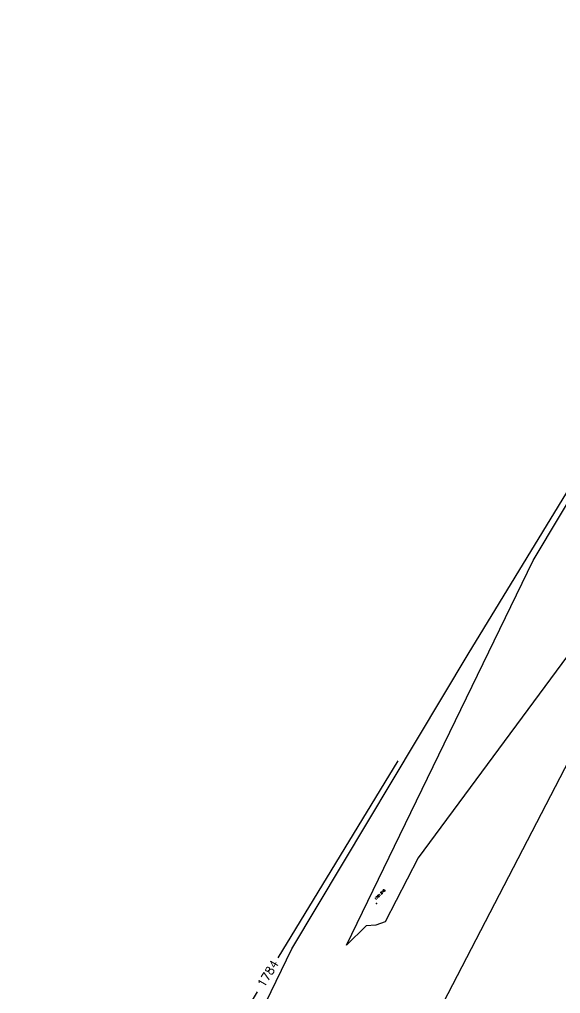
# Model space of a CAD drawing. Header units: inches. Extents: x 9956484 to 9957113, y 272553 to 273016.
# Drawn here: x 9956545.1 to 9956608.9, y 272757.5 to 272872.4 of the extents above; entities that cross this region are included whole.
import ezdxf
from ezdxf.enums import TextEntityAlignment as Align

# ---------------------------------------------------------------- set-up
doc = ezdxf.new("R2010")
doc.units = ezdxf.units.IN
doc.header["$MEASUREMENT"] = 0
doc.layers.add('Cont_Annotation', color=7, linetype='Continuous', lineweight=15)
for name, color, linetype in [('Contour', 4, 'Continuous'), ('Points', 7, 'Continuous'), ('Points-ELV', 6, 'Continuous'), ('Points-NUM', 4, 'Continuous'), ('Points-TXT', 3, 'Continuous')]:
    doc.layers.add(name, color=color, linetype=linetype)
doc.styles.add('Cont_Anno', font='')
doc.styles.add('romans', font='romans.shx')
doc.styles.get('Cont_Anno').set_extended_font_data('romans', bold=True)

# ---------------------------------------------------------------- blocks, each defined once
blk = doc.blocks.new('POINTS')
at = {"layer": 'Points'}
blk.add_line((0, 0), (0, 0), dxfattribs=at)
blk.add_point((0, 0), dxfattribs=at)
at = {"layer": 'Points-ELV', "style": 'romans'}
blk.add_attdef('ELEV', text='', height=1, rotation=45, dxfattribs=at).set_placement((0, 0), align=Align.BOTTOM_LEFT)
at = {"layer": 'Points-NUM', "style": 'romans'}
blk.add_attdef('PTNUM', text='', height=1, dxfattribs=at).set_placement((0, 0), align=Align.BOTTOM_RIGHT)
at = {"layer": 'Points-TXT', "style": 'romans'}
blk.add_attdef('DESC', text='', height=1, dxfattribs=at).set_placement((0, 0), align=Align.BOTTOM_RIGHT)

msp = doc.modelspace()

# ---------------------------------------------------------------- linework, layer by layer
at = {"layer": 'Contour'}
for points, elevation in [([(9956694.9, 272872.44), (9956671.75, 272870.68), (9956668.16, 272866.64), (9956651.99, 272853.71), (9956643.95, 272842.41), (9956621.36, 272813.02), (9956592.16, 272773.47), (9956588.26, 272765.95), (9956587.15, 272765.53), (9956586.02, 272765.47), (9956583.7, 272763.18), (9956589.99, 272776.17), (9956605.72, 272808.58), (9956621.73, 272835.32), (9956631.36, 272851.1)], 1782), ([(9956629.77, 272816.98), (9956624.53, 272810.16), (9956619.32, 272803.11), (9956593.98, 272754.26), (9956586.8, 272751.52), (9956579.47, 272751.12), (9956564.4, 272736.25), (9956568.07, 272743.83), (9956577.25, 272762.75), (9956598.06, 272797.51), (9956610.57, 272818.01)], 1783), ([(9956575.61, 272761.69), (9956589.79, 272784.92)], 1784), ([(9956713.42, 272774.16), (9956708.9, 272758.8), (9956683.22, 272745.48), (9956637.31, 272759.63), (9956620.75, 272728.91), (9956615.65, 272718.54), (9956587.49, 272737.9), (9956586.46, 272737.51), (9956572.91, 272736.77), (9956545.1, 272709.32), (9956546.15, 272711.49), (9956548.78, 272716.92), (9956573.2, 272757.69)], 1784)]:
    msp.add_lwpolyline(points, dxfattribs=dict(at, elevation=elevation))

# ---------------------------------------------------------------- block references
at = {"layer": 'Points', "linetype": 'Continuous'}
ref = msp.add_blockref('POINTS', (9956587.21, 272768.08, 1781.82), dxfattribs=at)
ref.add_attrib('ELEV', '1781.818', dxfattribs={"layer": 'Points-ELV', "height": 0.25, "rotation": 45, "style": 'romans'}).set_placement((9956587.21, 272768.45, 1781.82), align=Align.BOTTOM_LEFT)

# ---------------------------------------------------------------- texts
at = {"layer": 'Cont_Annotation', "style": 'Cont_Anno'}
msp.add_text('1784', height=1, rotation=58.8524, dxfattribs=at).set_placement((9956573.95, 272758.09, 1784))

doc.saveas('drawing.dxf')
